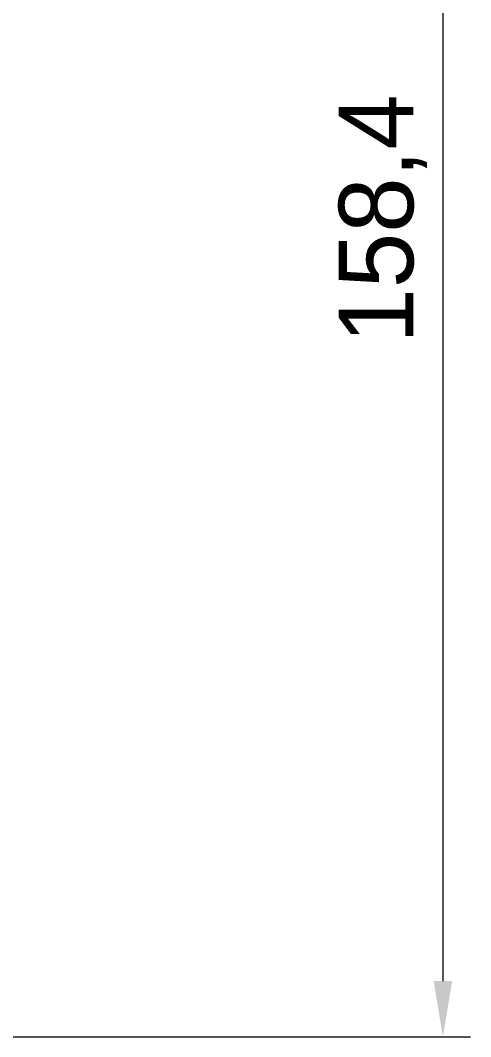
# Model space of a CAD drawing. Header units: millimetres. Extents: x 15 to 415, y 5 to 292.
# Drawn here: x 133.83 to 154.08, y 67.08 to 112.78 of the extents above; entities that cross this region are included whole.
import ezdxf

# ---------------------------------------------------------------- set-up
doc = ezdxf.new("R2010")
doc.units = ezdxf.units.MM
doc.layers.add('Annotations', color=7, linetype='Continuous')
doc.styles.add('Shapr4', font='txt', dxfattribs={"height": 3.3495})
doc.dimstyles.new('ISO-25', dxfattribs={"dimtxt": 2.5, "dimasz": 2.5, "dimexe": 1.25, "dimexo": 0.625, "dimtad": 1, "dimtxsty": 'Standard', "dimcen": 2.5, "dimadec": 0, "dimazin": 0, "dimtfac": 1, "dimtmove": 0, "dimatfit": 3, "dimfxl": 1, "dimarcsym": 0})

# ---------------------------------------------------------------- blocks, each defined once
blk = doc.blocks.new('*D4')
at = {"layer": 'Annotations', "color": 0, "linetype": 'Continuous', "lineweight": 15}
for p, q in [((126.884, 146.28), (154.083, 146.28)), ((152.833, 143.78), (152.833, 69.582)), ((113.965, 67.082), (154.083, 67.082))]:
    blk.add_line(p, q, dxfattribs=at)
at = {"layer": 'Annotations', "color": 0}
for points in [[(153.25, 143.78), (152.417, 143.78), (152.833, 146.28)], [(152.417, 69.582), (153.25, 69.582), (152.833, 67.082)]]:
    blk.add_solid(points, dxfattribs=at)
at = {"layer": 'Defpoints', "color": 0}
for p in [(126.259, 146.28), (113.34, 67.082), (152.833, 67.082)]:
    blk.add_point(p, dxfattribs=at)
at = {"layer": 'Annotations', "color": 0, "lineweight": 15, "insert": (150.14, 103.851), "char_height": 3.3495, "attachment_point": 5, "rotation": 90, "style": 'Shapr4'}
blk.add_mtext('\\A1;158,4', dxfattribs=at)

msp = doc.modelspace()

# ---------------------------------------------------------------- dimensions: what is measured, and where the dimension line sits
at = {"layer": 'Annotations', "linetype": 'Continuous', "lineweight": 15}
dim = msp.add_linear_dim(base=(152.8333, 67.0821), p1=(126.2586, 146.2799), p2=(113.3402, 67.0821), angle=270, dimstyle='ISO-25', override={"dimscale": 1, "dimgap": 0.7, "dimdec": 2, "dimlfac": 2, "dimrnd": 0.01, "dimzin": 8, "dimdsep": 44, "dimtxsty": 'Shapr4', "dimse1": 0, "dimse2": 0, "dimadec": 2, "dimtol": 0, "dimlim": 0, "dimtp": 0, "dimtm": 0, "dimtfac": 0.6, "dimtdec": 8, "dimfrac": 2, "dimtolj": 1, "dimlwd": 15, "dimlwe": 15}, dxfattribs=at)
dim.commit()
dim.dimension.update_dxf_attribs({"geometry": '*D4', "text_midpoint": (152.8333, 103.8507), "dimtype": 160})

doc.saveas('drawing.dxf')
